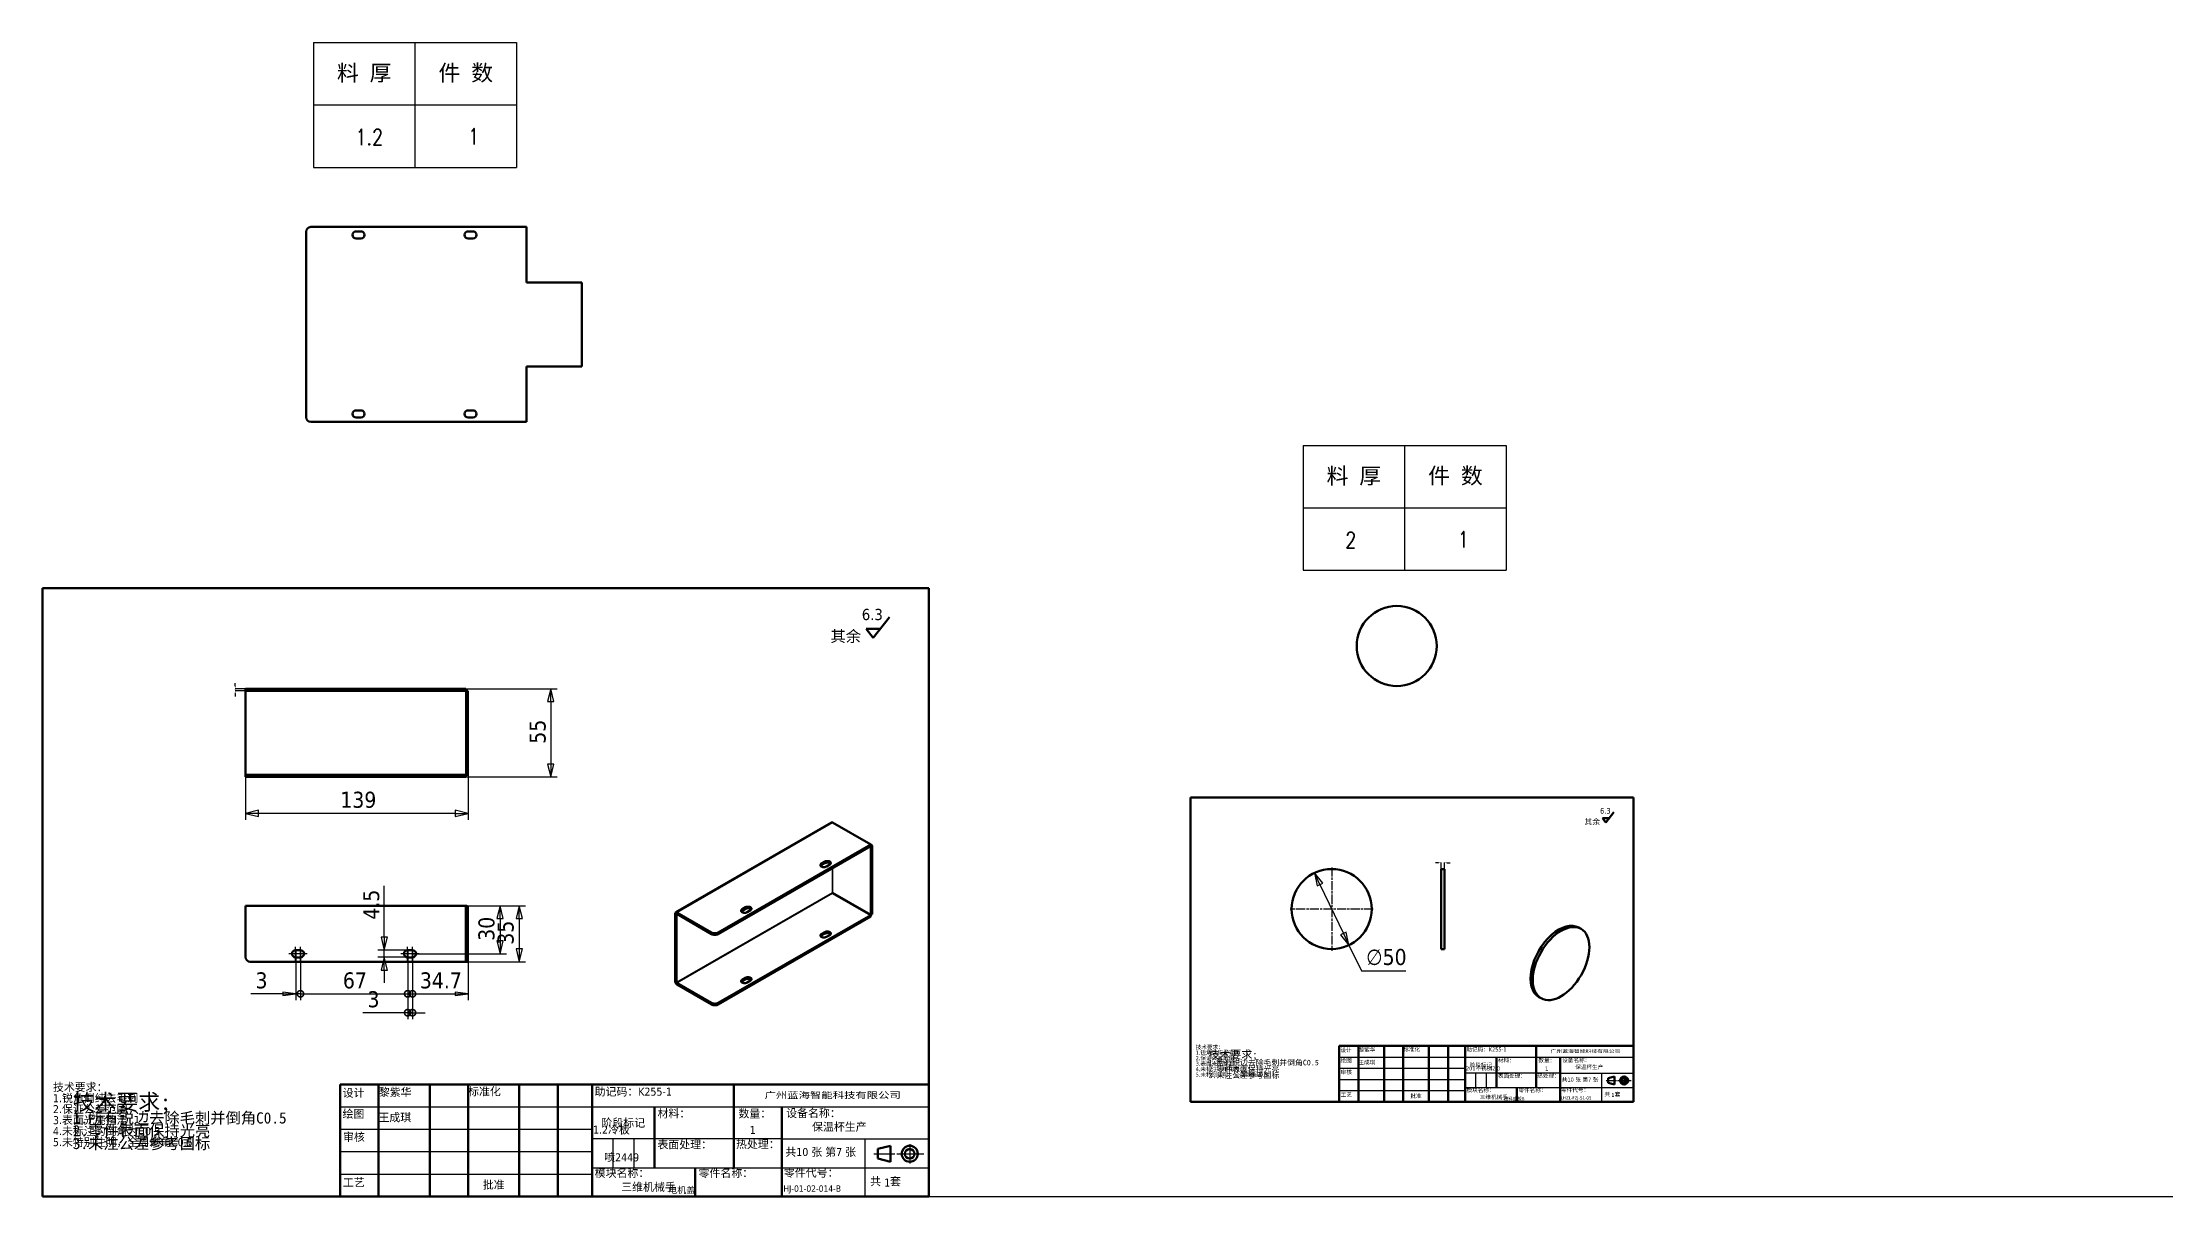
# Model space of a CAD drawing. Header units: millimetres. Extents: x 1472 to 285341, y -86221 to 5170.
# Drawn here: x 1580 to 2907, y -3300 to -2580 of the extents above; entities that cross this region are included whole.
import ezdxf
from ezdxf.enums import TextEntityAlignment as Align

# ---------------------------------------------------------------- set-up
doc = ezdxf.new("R2010")
doc.units = ezdxf.units.MM
doc.linetypes.add('CHAIN', pattern=[0.3543, 0.2362, -0.0295, 0.0591, -0.0295])
for name, color, linetype, lineweight, true_color in [('中心标记 (ISO)', 1, 'Continuous', 25, 0xff0000), ('中心线 (ISO)', 1, 'Continuous', 25, 0xff0000), ('尺寸 (ISO)', 5, 'Continuous', 25, 0x0000ff)]:
    doc.layers.add(name, color=color, linetype=linetype, lineweight=lineweight, true_color=true_color)
for name, color, linetype, lineweight in [('可见 (ISO)', 7, 'Continuous', 50), ('可见窄的 (ISO)', 7, 'Continuous', 35), ('图框 (ISO)', 7, 'Continuous', 70), ('标题 (ISO)', 7, 'Continuous', 50), ('符号 (ISO)', 7, 'Continuous', 25)]:
    doc.layers.add(name, color=color, linetype=linetype, lineweight=lineweight)
doc.styles.add('DIM', font='romans.shx', dxfattribs={"width": 0.8, "bigfont": 'bigfont.shx'})
doc.styles.get("Standard").update_dxf_attribs({"font": 'arial.ttf'})
doc.styles.add('文本样式19', font='tahoma.ttf')
doc.styles.add('文本样式91', font='tahoma.ttf')
doc.styles.add('注释文本 (ISO)', font='tahoma.ttf')
doc.dimstyles.get("Standard").update_dxf_attribs({"dimtxt": 0.18, "dimasz": 0.18, "dimexe": 0.18, "dimexo": 0.0625, "dimgap": 0.09, "dimtad": 0, "dimtih": 1, "dimtoh": 1, "dimdec": 4, "dimzin": 0, "dimdsep": 46, "dimtxsty": 'Standard', "dimcen": 0.09, "dimadec": 0, "dimazin": 0, "dimtfac": 1, "dimtdec": 4, "dimtofl": 0, "dimtmove": 0, "dimatfit": 3, "dimfxl": 0, "dimtolj": 1, "dimtzin": 0, "dimarcsym": 0})
doc.dimstyles.new('默认 (GB)', dxfattribs={"dimscale": 4, "dimtxt": 2.5, "dimasz": 2, "dimexe": 1, "dimexo": 0, "dimgap": 0.75, "dimtad": 1, "dimtoh": 1, "dimrnd": 1e-08, "dimdsep": 46, "dimtxsty": '注释文本 (ISO)', "dimblk": 'Filled-1', "dimcen": 0.09, "dimdle": 10, "dimclrd": 256, "dimclre": 256, "dimclrt": 256, "dimaunit": 1, "dimazin": 2, "dimtfac": 0.8, "dimtdec": 3, "dimtmove": 0, "dimatfit": 3, "dimldrblk": 'Filled-2', "dimfxl": 0, "dimtolj": 1, "dimtzin": 0, "dimlwd": -1, "dimlwe": -1, "dimarcsym": 0})

# ---------------------------------------------------------------- blocks, each defined once
blk = doc.blocks.new('图框 A3-A4')
at = {"layer": '图框 (ISO)'}
for p, q in [((287, 200), (10, 200)), ((10, 200), (10, 10)), ((287, 10), (287, 200)), ((10, 10), (287, 10))]:
    blk.add_line(p, q, dxfattribs=at)
blk = doc.blocks.new('标题栏 GB1')
at = {"layer": '标题 (ISO)'}
for p, q in [((361.15, 211.7), (359.01, 214.46)), ((359.01, 214.46), (363.33, 214.46)), ((361.15, 211.7), (366.21, 218.12)), ((194.57, 65.23), (194.57, 72.23)), ((194.57, 72.23), (378.57, 72.23)), ((206.57, 65.23), (206.57, 72.23)), ((222.57, 65.23), (222.57, 72.23)), ((234.57, 65.23), (234.57, 72.23)), ((250.57, 65.23), (250.57, 72.23)), ((262.57, 65.23), (262.57, 72.23)), ((273.31, 65.23), (273.31, 72.23)), ((317.57, 65.23), (317.57, 72.23)), ((378.57, 72.23), (378.57, 65.23)), ((194.57, 37.23), (194.57, 65.23)), ((206.57, 37.23), (206.57, 65.23)), ((222.57, 44.23), (222.57, 65.23)), ((234.57, 37.23), (234.57, 65.23)), ((250.57, 37.23), (250.57, 65.23)), ((262.57, 37.23), (262.57, 65.23)), ((273.31, 65.23), (273.31, 37.23)), ((317.57, 55.23), (317.57, 65.23)), ((378.57, 65.23), (378.57, 37.23)), ((317.57, 55.23), (317.57, 46.23)), ((366.57, 53.06), (362.57, 52.06)), ((362.57, 52.06), (362.57, 49.06)), ((362.57, 49.06), (366.57, 48.06)), ((366.57, 48.06), (366.57, 53.06)), ((222.57, 44.23), (222.57, 37.23)), ((305.57, 46.23), (305.57, 37.23)), ((378.57, 37.23), (194.57, 37.23))]:
    blk.add_line(p, q, dxfattribs=at)
at = {"layer": '标题 (ISO)', "lineweight": 25}
for p, q in [((194.57, 65.23), (273.31, 65.23)), ((273.31, 65.23), (378.57, 65.23)), ((194.57, 58.23), (273.31, 58.23)), ((332.57, 55.23), (273.31, 55.23)), ((279.81, 55.23), (279.81, 46.23)), ((286.31, 55.23), (286.31, 46.23)), ((332.57, 55.23), (378.57, 55.23)), ((358.57, 55.23), (358.57, 46.23)), ((372.58, 53.56), (372.58, 47.56)), ((194.57, 51.23), (273.31, 51.23)), ((361.32, 50.56), (367.88, 50.56)), ((368.55, 50.56), (370.07, 50.56)), ((370.07, 50.56), (376.97, 50.56)), ((194.57, 44.23), (273.31, 44.23)), ((273.31, 46.23), (378.57, 46.23)), ((358.57, 46.23), (358.57, 37.23))]:
    blk.add_line(p, q, dxfattribs=at)
at = {"layer": '标题 (ISO)', "lineweight": 50}
for p, q in [((292.81, 65.23), (292.81, 46.23)), ((332.57, 65.23), (332.57, 37.23))]:
    blk.add_line(p, q, dxfattribs=at)
at = {"layer": '标题 (ISO)'}
for radius in [2.5, 1.5]:
    blk.add_circle((372.57, 50.56), radius, dxfattribs=at)
at = {"layer": '标题 (ISO)', "style": '注释文本 (ISO)'}
blk.add_text('阶段标记', height=2.5, dxfattribs=at).set_placement((283.06, 60.23), align=Align.MIDDLE_CENTER)
for s, insert, char_height, attachment_point in [('\\fTahoma|b0|i0;\\H3.5000;6.3', (357.6, 220.71), 3.5, 1), ('\\fTahoma|b0|i0;\\H3.5000;其余', (347.8, 213.91), 3.5, 1), ('\\fTahoma|b0|i0;设计', (195.38, 70.83), 2.5, 1), ('\\f仿宋|b0|i0;\\H2.5000;黎紫华', (206.66, 71.05), 2.5, 1), ('\\fTahoma|b0|i0;标准化', (234.57, 71.28), 2.5, 1), ('助记码：K255-1', (274.11, 71.21), 2.5, 1), ('\\fTahoma|b0|i0;\\W1.30;\\H2.0000;广州\\fArial|b0|i0;\\W1.30;\\H2.0000;蓝海\\fTahoma|b0|i0;\\W1.30;\\H2.0000;智能科技有限公司', (348.5, 68.73), 2, 5), ('\\fTahoma|b0|i0;绘图', (195.35, 64.28), 2.5, 1), ('\\fTahoma|b0|i0;材料：', (293.76, 64.39), 2.5, 1), ('\\fTahoma|b0|i0;数量：', (319.04, 64.37), 2.5, 1), ('\\fTahoma|b0|i0;设备名称：', (333.96, 64.5), 2.5, 1), ('保温杯生产', (342.05, 60.22), 2.5, 1), ('\\fTahoma|b0|i0;审核', (195.48, 57.07), 2.5, 1), ('\\fTahoma|b0|i0;热处理：', (318.29, 54.82), 2.5, 1), ('\\fTahoma|b0|i0;批准', (242.57, 40.73), 2.5, 5), ('\\fTahoma|b0|i0;模块名称：', (274.14, 45.81), 2.5, 1), ('三维机械手', (282.42, 41.45), 2.5, 1), ('\\fTahoma|b0|i0;零件名称：', (306.59, 45.8), 2.5, 1), ('\\fTahoma|b0|i0;零件代号：', (333.25, 45.9), 2.5, 1), ('1', (364.63, 42.81), 2.5, 1)]:
    blk.add_mtext(s, dxfattribs=dict(at, insert=insert, char_height=char_height, attachment_point=attachment_point))
at = {"layer": '标题 (ISO)', "insert": (104.85, 72.61), "char_height": 2.5, "attachment_point": 1, "line_spacing_factor": 0.823237, "style": '注释文本 (ISO)'}
blk.add_mtext('\\fTahoma|b0|i0;技术要求：\\P1.锐角倒纯去毛刺\\P2.保证公差范围\\P3.表面光亮整洁\\P4.未标注的倒角为C0.5\\P5.未特别注明，全周倒角C0.5\\P', dxfattribs=at)
at = {"layer": '标题 (ISO)', "char_height": 2.5, "attachment_point": 1, "style": '注释文本 (ISO)'}
for s, insert, width in [('\\f仿宋|b0|i0;\\H2.5000;王成琪', (206.57, 63.16), 11.2281), ('\\fTahoma|b0|i0;表面处理：', (293.74, 54.71), 17.19), ('\\fTahoma|b0|i0;工艺', (195.45, 42.85), 6.876), ('\\fTahoma|b0|i0;  共   套', (358.32, 43.18), 17.7919)]:
    blk.add_mtext(s, dxfattribs=dict(at, insert=insert, width=width))
at = {"layer": '标题 (ISO)', "insert": (333.72, 52.37), "char_height": 2.5, "width": 27.2374, "attachment_point": 1, "line_spacing_factor": 0.987884, "style": '注释文本 (ISO)'}
blk.add_mtext('共10 张 第7 张', dxfattribs=at)
at = {"layer": '标题 (ISO)'}
for tag, p, height, style in [('材料_001', (293.5, 56.7), 2.5, '注释文本 (ISO)'), ('零件代号_001', (306.4, 37.87), 2, '文本样式91'), ('描述_001', (333.1, 38.7), 2, '文本样式91')]:
    blk.add_attdef(tag, p, '', height=height, dxfattribs=dict(at, style=style))
at = {"layer": '标题 (ISO)', "style": '文本样式91'}
blk.add_attdef('热处理', text='', height=2, dxfattribs=at).set_placement((318.2, 50.63), align=Align.TOP_LEFT)
at = {"layer": '标题 (ISO)', "style": '文本样式19'}
for tag, p in [('工程核准人', (256.57, 40.73)), ('工程批准日期', (267.94, 40.73))]:
    blk.add_attdef(tag, text='', height=1, dxfattribs=at).set_placement(p, align=Align.MIDDLE_CENTER)
blk = doc.blocks.new('Filled-1')
at = {"color": 0}
for p, q in [((0, 0), (-1, 0.25)), ((-1, 0.25), (-1, -0.25)), ((-1, 0), (0, 0)), ((-1, -0.25), (0, 0))]:
    blk.add_line(p, q, dxfattribs=at)
at = {"color": 0, "flags": 128}
blk.add_lwpolyline([(-1, -0.25), (0, 0), (-1, 0.25), (-1, -0.25)], dxfattribs=at)
at = {"color": 0}
blk.add_solid([(-1, -0.25), (0, 0), (-1, 0.25), (-1, -0.25)], dxfattribs=at)
blk = doc.blocks.new('*D364')
at = {"layer": 'Defpoints', "color": 0, "transparency": 16777216}
for p in [(1845.1, -2983.1), (1845.1, -3038.1), (1898.1, -3038.1)]:
    blk.add_point(p, dxfattribs=at)
at = {"layer": '尺寸 (ISO)', "transparency": 16777216}
for p, q in [((1845.1, -2983.1), (1902.1, -2983.1)), ((1898.1, -2991.1), (1898.1, -3030.1)), ((1845.1, -3038.1), (1902.1, -3038.1))]:
    blk.add_line(p, q, dxfattribs=at)
at = {"layer": '尺寸 (ISO)', "transparency": 16777216, "xscale": 8, "yscale": 8, "zscale": 8}
for p, rotation in [((1898.1, -2983.1), 90), ((1898.1, -3038.1), 270)]:
    blk.add_blockref('Filled-1', p, dxfattribs=dict(at, rotation=rotation))
at = {"layer": '尺寸 (ISO)', "transparency": 16777216, "insert": (1884.9, -3017.4), "char_height": 10, "attachment_point": 1, "rotation": 90, "style": '注释文本 (ISO)'}
blk.add_mtext('\\A1;55', dxfattribs=at)
blk = doc.blocks.new('Filled-2')
at = {"color": 0}
for p, q in [((0, 0), (-1, 0.125)), ((-1, 0.125), (-1, -0.125)), ((-1, 0), (0, 0)), ((-1, -0.125), (0, 0))]:
    blk.add_line(p, q, dxfattribs=at)
at = {"color": 0, "flags": 128}
blk.add_lwpolyline([(-1, -0.125), (0, 0), (-1, 0.125), (-1, -0.125)], dxfattribs=at)
at = {"color": 0}
blk.add_solid([(-1, -0.125), (0, 0), (-1, 0.125), (-1, -0.125)], dxfattribs=at)
blk = doc.blocks.new('*D365')
at = {"layer": 'Defpoints', "color": 0, "transparency": 16777216}
for p in [(1707.4, -3036.8), (1846.4, -3036.9), (1707.4, -3060.9)]:
    blk.add_point(p, dxfattribs=at)
at = {"layer": '尺寸 (ISO)', "transparency": 16777216}
for p, q in [((1707.4, -3036.8), (1707.4, -3064.9)), ((1846.4, -3036.9), (1846.4, -3064.9)), ((1838.4, -3060.9), (1715.4, -3060.9))]:
    blk.add_line(p, q, dxfattribs=at)
at = {"layer": '尺寸 (ISO)', "transparency": 16777216, "xscale": 8, "yscale": 8, "zscale": 8, "rotation": 180}
blk.add_blockref('Filled-1', (1707.4, -3060.9), dxfattribs=at)
at = {"layer": '尺寸 (ISO)', "transparency": 16777216, "xscale": 8, "yscale": 8, "zscale": 8}
blk.add_blockref('Filled-1', (1846.4, -3060.9), dxfattribs=at)
at = {"layer": '尺寸 (ISO)', "transparency": 16777216, "insert": (1766.6, -3047.4), "char_height": 10, "attachment_point": 1, "style": '注释文本 (ISO)'}
blk.add_mtext('\\A1;139', dxfattribs=at)
blk = doc.blocks.new('*D366')
at = {"layer": 'Defpoints', "color": 0, "transparency": 16777216}
for p in [(1845.1, -3118.6), (1845.1, -3153.6), (1878.4, -3153.6)]:
    blk.add_point(p, dxfattribs=at)
at = {"layer": '尺寸 (ISO)', "transparency": 16777216}
for p, q in [((1845.1, -3118.6), (1882.4, -3118.6)), ((1878.4, -3126.6), (1878.4, -3145.6)), ((1845.1, -3153.6), (1882.4, -3153.6))]:
    blk.add_line(p, q, dxfattribs=at)
at = {"layer": '尺寸 (ISO)', "transparency": 16777216, "xscale": 8, "yscale": 8, "zscale": 8}
for p, rotation in [((1878.4, -3118.6), 90), ((1878.4, -3153.6), 270)]:
    blk.add_blockref('Filled-1', p, dxfattribs=dict(at, rotation=rotation))
at = {"layer": '尺寸 (ISO)', "transparency": 16777216, "insert": (1864.9, -3142.9), "char_height": 10, "attachment_point": 1, "rotation": 90, "style": '注释文本 (ISO)'}
blk.add_mtext('\\A1;35', dxfattribs=at)
blk = doc.blocks.new('_DotSmall')
at = {"color": 0, "linetype": 'ByBlock', "const_width": 0.5}
blk.add_lwpolyline([(-0.0625, 0, 1), (0.0625, 0, 1)], format="xyb", close=True, dxfattribs=at)
blk = doc.blocks.new('*D367')
at = {"layer": 'Defpoints', "color": 0, "transparency": 16777216}
for p in [(1741.7, -3146.3), (1808.7, -3146.3), (1808.7, -3173.6)]:
    blk.add_point(p, dxfattribs=at)
at = {"layer": '尺寸 (ISO)', "transparency": 16777216}
for p, q in [((1741.7, -3146.3), (1741.7, -3177.6)), ((1808.7, -3146.3), (1808.7, -3177.6)), ((1741.7, -3173.6), (1808.7, -3173.6))]:
    blk.add_line(p, q, dxfattribs=at)
at = {"layer": '尺寸 (ISO)', "transparency": 16777216, "xscale": 8, "yscale": 8, "zscale": 8, "rotation": 180}
blk.add_blockref('_DotSmall', (1741.7, -3173.6), dxfattribs=at)
at = {"layer": '尺寸 (ISO)', "transparency": 16777216, "xscale": 8, "yscale": 8, "zscale": 8}
blk.add_blockref('_DotSmall', (1808.7, -3173.6), dxfattribs=at)
at = {"layer": '尺寸 (ISO)', "transparency": 16777216, "insert": (1768.2, -3160.2), "char_height": 10, "attachment_point": 1, "style": '注释文本 (ISO)'}
blk.add_mtext('\\A1;67', dxfattribs=at)
blk = doc.blocks.new('*D368')
at = {"layer": 'Defpoints', "color": 0, "transparency": 16777216}
for p in [(1808.7, -3146.3), (1811.7, -3146.3), (1811.7, -3185.4)]:
    blk.add_point(p, dxfattribs=at)
at = {"layer": '尺寸 (ISO)', "transparency": 16777216}
for p, q in [((1808.7, -3146.3), (1808.7, -3189.4)), ((1811.7, -3146.3), (1811.7, -3189.4)), ((1808.7, -3185.4), (1780.6, -3185.4)), ((1811.7, -3185.4), (1808.7, -3185.4)), ((1811.7, -3185.4), (1819.7, -3185.4))]:
    blk.add_line(p, q, dxfattribs=at)
at = {"layer": '尺寸 (ISO)', "transparency": 16777216, "xscale": 8, "yscale": 8, "zscale": 8}
blk.add_blockref('_DotSmall', (1808.7, -3185.4), dxfattribs=at)
at = {"layer": '尺寸 (ISO)', "transparency": 16777216, "xscale": 8, "yscale": 8, "zscale": 8, "rotation": 180}
blk.add_blockref('_DotSmall', (1811.7, -3185.4), dxfattribs=at)
at = {"layer": '尺寸 (ISO)', "transparency": 16777216, "insert": (1783.6, -3172), "char_height": 10, "attachment_point": 1, "style": '注释文本 (ISO)'}
blk.add_mtext('\\A1;3', dxfattribs=at)
blk = doc.blocks.new('*D369')
at = {"layer": 'Defpoints', "color": 0, "transparency": 16777216}
for p in [(1811.7, -3146.3), (1846.4, -3153.6), (1846.4, -3173.6)]:
    blk.add_point(p, dxfattribs=at)
at = {"layer": '尺寸 (ISO)', "transparency": 16777216}
for p, q in [((1811.7, -3146.3), (1811.7, -3177.6)), ((1846.4, -3153.6), (1846.4, -3177.6)), ((1811.7, -3173.6), (1838.4, -3173.6))]:
    blk.add_line(p, q, dxfattribs=at)
at = {"layer": '尺寸 (ISO)', "transparency": 16777216, "xscale": 8, "yscale": 8, "zscale": 8, "rotation": 180}
blk.add_blockref('_DotSmall', (1811.7, -3173.6), dxfattribs=at)
at = {"layer": '尺寸 (ISO)', "transparency": 16777216, "xscale": 8, "yscale": 8, "zscale": 8}
blk.add_blockref('Filled-2', (1846.4, -3173.6), dxfattribs=at)
at = {"layer": '尺寸 (ISO)', "transparency": 16777216, "insert": (1816.3, -3160.2), "char_height": 10, "attachment_point": 1, "style": '注释文本 (ISO)'}
blk.add_mtext('\\A1;34.7', dxfattribs=at)
blk = doc.blocks.new('*D370')
at = {"layer": 'Defpoints', "color": 0, "transparency": 16777216}
for p in [(1738.7, -3146.3), (1741.7, -3146.3), (1741.7, -3173.6)]:
    blk.add_point(p, dxfattribs=at)
at = {"layer": '尺寸 (ISO)', "transparency": 16777216}
for p, q in [((1738.7, -3146.3), (1738.7, -3177.6)), ((1741.7, -3146.3), (1741.7, -3177.6)), ((1730.7, -3173.6), (1710.6, -3173.6)), ((1741.7, -3173.6), (1738.7, -3173.6)), ((1741.7, -3173.6), (1757.7, -3173.6))]:
    blk.add_line(p, q, dxfattribs=at)
at = {"layer": '尺寸 (ISO)', "transparency": 16777216, "xscale": 8, "yscale": 8, "zscale": 8, "rotation": 180}
blk.add_blockref('_DotSmall', (1741.7, -3173.6), dxfattribs=at)
at = {"layer": '尺寸 (ISO)', "transparency": 16777216, "xscale": 8, "yscale": 8, "zscale": 8}
blk.add_blockref('Filled-2', (1738.7, -3173.6), dxfattribs=at)
at = {"layer": '尺寸 (ISO)', "transparency": 16777216, "insert": (1713.6, -3160.2), "char_height": 10, "attachment_point": 1, "style": '注释文本 (ISO)'}
blk.add_mtext('\\A1;3', dxfattribs=at)
blk = doc.blocks.new('*D371')
at = {"layer": 'Defpoints', "color": 0, "transparency": 16777216}
for p in [(1845.1, -3118.6), (1811.7, -3148.6), (1866.4, -3148.6)]:
    blk.add_point(p, dxfattribs=at)
at = {"layer": '尺寸 (ISO)', "transparency": 16777216}
for p, q in [((1845.1, -3118.6), (1870.4, -3118.6)), ((1866.4, -3126.6), (1866.4, -3140.6)), ((1811.7, -3148.6), (1870.4, -3148.6))]:
    blk.add_line(p, q, dxfattribs=at)
at = {"layer": '尺寸 (ISO)', "transparency": 16777216, "xscale": 8, "yscale": 8, "zscale": 8}
for p, rotation in [((1866.4, -3118.6), 90), ((1866.4, -3148.6), 270)]:
    blk.add_blockref('Filled-1', p, dxfattribs=dict(at, rotation=rotation))
at = {"layer": '尺寸 (ISO)', "transparency": 16777216, "insert": (1852.9, -3140.5), "char_height": 10, "attachment_point": 1, "rotation": 90, "style": '注释文本 (ISO)'}
blk.add_mtext('\\A1;30', dxfattribs=at)
blk = doc.blocks.new('*D372')
at = {"layer": 'Defpoints', "color": 0, "transparency": 16777216}
for p in [(1794.1, -3150.8), (1808.7, -3146.3), (1808.7, -3150.8)]:
    blk.add_point(p, dxfattribs=at)
at = {"layer": '尺寸 (ISO)', "transparency": 16777216}
for p, q in [((1794.1, -3138.3), (1794.1, -3106.1)), ((1808.7, -3146.3), (1790.1, -3146.3)), ((1808.7, -3150.8), (1790.1, -3150.8)), ((1794.1, -3150.8), (1794.1, -3146.3)), ((1794.1, -3158.8), (1794.1, -3166.8))]:
    blk.add_line(p, q, dxfattribs=at)
at = {"layer": '尺寸 (ISO)', "transparency": 16777216, "xscale": 8, "yscale": 8, "zscale": 8}
for p, rotation in [((1794.1, -3146.3), 270), ((1794.1, -3150.8), 90)]:
    blk.add_blockref('Filled-1', p, dxfattribs=dict(at, rotation=rotation))
at = {"layer": '尺寸 (ISO)', "transparency": 16777216, "insert": (1780.9, -3127.3), "char_height": 10, "attachment_point": 1, "rotation": 90, "style": '注释文本 (ISO)'}
blk.add_mtext('\\A1;4.5', dxfattribs=at)
blk = doc.blocks.new('加工')
at = {"layer": '符号 (ISO)', "insert": (-36.68, 11.05), "char_height": 2.5, "width": 80.4946, "attachment_point": 1, "line_spacing_factor": 0.683636, "style": '注释文本 (ISO)'}
blk.add_mtext('{\\fFangSong|b0|i0|c134|p49;\\H2x;技术要求\\fFangSong|b0|i0|c0|p49;;\\P\\H0.7x;1.\\fFangSong|b0|i0|c134|p49;所有锐边去除毛刺并倒角\\fFangSong|b0|i0|c0|p49;C0.5\\H2.12498x; \\H0.47059x;\\P2.\\fFangSong|b0|i0|c134|p49;零件表面保持光亮\\H1.84035x; \\H0.54337x;\\P\\fFangSong|b0|i0|c0|p49;3.\\fFangSong|b0|i0|c134|p49;未注公差参考国标\\H1.80945x; }', dxfattribs=at)
blk = doc.blocks.new('*D373')
at = {"color": 0, "lineweight": -2, "transparency": 16777216}
for p, q in [((1707.3, -2983.1), (1700.8, -2983.1)), ((1707.3, -2984.3), (1700.8, -2984.3)), ((1700.9, -2981.3), (1700.9, -2979.5)), ((1700.9, -2986.1), (1700.9, -2987.9))]:
    blk.add_line(p, q, dxfattribs=at)
at = {"color": 0, "transparency": 16777216}
for points in [[(1700.6, -2981.3), (1701.2, -2981.3), (1700.9, -2983.1)], [(1700.6, -2986.1), (1701.2, -2986.1), (1700.9, -2984.3)]]:
    blk.add_solid(points, dxfattribs=at)
at = {"layer": 'Defpoints', "color": 0, "transparency": 16777216}
for p in [(1700.9, -2984.3), (1707.4, -2983.1), (1707.4, -2984.3)]:
    blk.add_point(p, dxfattribs=at)
at = {"color": 0, "transparency": 16777216, "insert": (1700.9, -2983.7), "char_height": 0.25, "attachment_point": 5}
blk.add_mtext('\\A1;1.2000', dxfattribs=at)
blk = doc.blocks.new('*T31')
at = {"color": 0, "linetype": 'ByBlock', "lineweight": -2, "transparency": 16777216}
for p, q in [((0, 0), (127, 0)), ((0, 0), (0, -78)), ((63.5, 0), (63.5, -78)), ((127, 0), (127, -78)), ((0, -39), (127, -39)), ((0, -78), (127, -78))]:
    blk.add_line(p, q, dxfattribs=at)
at = {"color": 0, "transparency": 16777216, "char_height": 10, "width": 60.5, "attachment_point": 5}
for s, insert in [('{\\fSimSun|b0|i0|c134|p2;料 厚}', (31.75, -19.5)), ('{\\fSimSun|b0|i0|c134|p2;件 数}', (95.25, -19.5))]:
    blk.add_mtext(s, dxfattribs=dict(at, insert=insert))
blk = doc.blocks.new('拆图参数')
blk.add_blockref('*T31', (-63.5, 78))
at = {"style": 'DIM', "width": 0.8}
blk.add_attdef('6', text='', height=10, dxfattribs=at).set_placement((-37.1, 18.9), align=Align.MIDDLE_LEFT)
blk.add_attdef('1', text='', height=10, dxfattribs=at).set_placement((36.6, 19.3), align=Align.MIDDLE_CENTER)
blk = doc.blocks.new('*D378')
at = {"layer": 'Defpoints', "color": 0, "transparency": 16777216}
for p in [(2375.4, -3098.1), (2396.9, -3143.2)]:
    blk.add_point(p, dxfattribs=at)
at = {"layer": '尺寸 (ISO)', "transparency": 16777216}
for p, q in [((2378.8, -3105.3), (2393.5, -3136)), ((2396.9, -3143.2), (2404.7, -3159.3)), ((2404.7, -3159.3), (2432.4, -3159.3))]:
    blk.add_line(p, q, dxfattribs=at)
at = {"layer": '尺寸 (ISO)', "transparency": 16777216, "xscale": 8, "yscale": 8, "zscale": 8}
for p, rotation in [((2375.4, -3098.1), 115.5824070847421), ((2396.9, -3143.2), 295.5824070847421)]:
    blk.add_blockref('Filled-1', p, dxfattribs=dict(at, rotation=rotation))
at = {"layer": '尺寸 (ISO)', "transparency": 16777216, "insert": (2407.7, -3145.6), "char_height": 10, "attachment_point": 1, "style": '注释文本 (ISO)'}
blk.add_mtext('\\A1;∅50', dxfattribs=at)
blk = doc.blocks.new('*D379')
at = {"color": 0, "lineweight": -2, "transparency": 16777216}
for p, q in [((2452.8, -3091.8), (2451, -3091.8)), ((2454.6, -3095.6), (2454.6, -3091.6)), ((2456.6, -3095.6), (2456.6, -3091.6)), ((2458.4, -3091.8), (2460.2, -3091.8))]:
    blk.add_line(p, q, dxfattribs=at)
at = {"color": 0, "transparency": 16777216}
for points in [[(2452.8, -3091.5), (2452.8, -3092.1), (2454.6, -3091.8)], [(2458.4, -3091.5), (2458.4, -3092.1), (2456.6, -3091.8)]]:
    blk.add_solid(points, dxfattribs=at)
at = {"layer": 'Defpoints', "color": 0, "transparency": 16777216}
for p in [(2454.6, -3095.7), (2456.6, -3091.8), (2456.6, -3095.7)]:
    blk.add_point(p, dxfattribs=at)
at = {"color": 0, "transparency": 16777216, "insert": (2455.6, -3091.8), "char_height": 0.25, "attachment_point": 5}
blk.add_mtext('\\A1;2.0000', dxfattribs=at)

msp = doc.modelspace()

# ---------------------------------------------------------------- linework, layer by layer
msp.add_line((2134.45746, -3300.18267), (59424.02574, -3300.18267))
at = {"layer": '中心标记 (ISO)', "linetype": 'CHAIN', "ltscale": 23.990969}
for p, q in [((2386.15054, -3094.66698), (2386.15054, -3146.66698)), ((2412.15054, -3120.66698), (2360.15054, -3120.66698))]:
    msp.add_line(p, q, dxfattribs=at)
at = {"layer": '中心标记 (ISO)', "linetype": 'CHAIN', "ltscale": 4.722531}
for p, q in [((1738.65803, -3152.82057), (1738.65803, -3144.32057)), ((1741.65803, -3152.82057), (1741.65803, -3144.32057)), ((1808.65803, -3152.82057), (1808.65803, -3144.32057)), ((1811.65803, -3152.82057), (1811.65803, -3144.32057))]:
    msp.add_line(p, q, dxfattribs=at)
at = {"layer": '中心线 (ISO)', "linetype": 'CHAIN', "ltscale": 6.389343}
for p, q in [((1745.90803, -3148.57057), (1734.40803, -3148.57057)), ((1815.90803, -3148.57057), (1804.40803, -3148.57057))]:
    msp.add_line(p, q, dxfattribs=at)
at = {"layer": '可见 (ISO)'}
for p, q in [((1745.19673, -2813.47426), (1745.19673, -2697.70134)), ((1748.19673, -2694.70134), (1882.92602, -2694.70134)), ((1776.49673, -2697.45134), (1779.49673, -2697.45134)), ((1779.49673, -2701.95134), (1776.49673, -2701.95134)), ((1846.49673, -2697.45134), (1849.49673, -2697.45134)), ((1849.49673, -2701.95134), (1846.49673, -2701.95134)), ((1882.92602, -2694.70134), (1882.92602, -2728.40134)), ((1882.92602, -2728.40134), (1882.89673, -2728.40134)), ((1882.89673, -2728.40134), (1882.89673, -2729.3878)), ((1882.89673, -2729.3878), (1883.88319, -2729.3878)), ((1883.88319, -2729.3878), (1883.88319, -2729.35851)), ((1883.88319, -2729.35851), (1917.58319, -2729.35851)), ((1917.58319, -2729.35851), (1917.58319, -2781.81709)), ((1883.88319, -2781.7878), (1882.89673, -2781.7878)), ((1882.89673, -2781.7878), (1882.89673, -2782.77426)), ((1882.89673, -2782.77426), (1882.92602, -2782.77426)), ((1882.92602, -2782.77426), (1882.92602, -2816.47426)), ((1883.88319, -2781.81709), (1883.88319, -2781.7878)), ((1917.58319, -2781.81709), (1883.88319, -2781.81709)), ((1776.49673, -2809.22426), (1779.49673, -2809.22426)), ((1846.49673, -2809.22426), (1849.49673, -2809.22426)), ((1882.92602, -2816.47426), (1748.19673, -2816.47426)), ((1779.49673, -2813.72426), (1776.49673, -2813.72426)), ((1849.49673, -2813.72426), (1846.49673, -2813.72426)), ((1707.35803, -2983.13435), (1710.35803, -2983.13435)), ((1707.35803, -2983.13435), (1707.35803, -2984.33435)), ((1710.35803, -2984.33435), (1707.35803, -2984.33435)), ((1707.35803, -2984.33435), (1707.35803, -2984.43435)), ((1707.35803, -3036.83435), (1707.35803, -2984.43435)), ((1845.08732, -2983.13435), (1710.35803, -2983.13435)), ((1845.08732, -2984.33435), (1710.35803, -2984.33435)), ((1845.05803, -2984.43435), (1845.05803, -2984.33435)), ((1845.05803, -2984.43435), (1845.15803, -2984.43435)), ((1845.08732, -2984.33435), (1845.08732, -2983.13435)), ((1845.15803, -3036.86364), (1845.15803, -2984.40506)), ((1845.15803, -2984.40506), (1846.35803, -2984.40506)), ((1846.35803, -3036.86364), (1846.35803, -2984.40506)), ((1707.35803, -3036.93435), (1707.35803, -3036.83435)), ((1707.35803, -3036.93435), (1710.35803, -3036.93435)), ((1707.35803, -3036.93435), (1707.35803, -3038.13435)), ((1710.35803, -3038.13435), (1707.35803, -3038.13435)), ((1710.35803, -3036.93435), (1845.08732, -3036.93435)), ((1710.35803, -3038.13435), (1845.08732, -3038.13435)), ((1845.05803, -3036.83435), (1845.15803, -3036.83435)), ((1845.05803, -3036.83435), (1845.05803, -3036.93435)), ((1845.08732, -3036.93435), (1845.08732, -3038.13435)), ((1845.15803, -3036.86364), (1846.35803, -3036.86364)), ((1976.20004, -3122.70675), (2073.56865, -3066.6359)), ((2074.21739, -3066.69965), (2074.2381, -3066.68772)), ((2074.2381, -3066.68772), (2098.0676, -3080.41022)), ((2098.0676, -3080.41022), (2002.7996, -3135.27141)), ((2098.0676, -3081.39128), (2002.7996, -3136.25247)), ((2067.18168, -3092.2919), (2069.303, -3091.07031)), ((2098.0674, -3081.39139), (2098.1176, -3081.42029)), ((2098.0676, -3081.39128), (2098.0676, -3080.41022)), ((2098.96613, -3080.93166), (2098.0676, -3080.41423)), ((2098.1176, -3081.42029), (2098.96613, -3080.93166)), ((2098.1176, -3124.30765), (2098.1176, -3081.42029)), ((2098.96613, -3123.81902), (2098.96613, -3080.93166)), ((2069.303, -3092.05137), (2067.18168, -3093.27296)), ((2072.48498, -3092.9027), (2070.36366, -3094.12428)), ((2454.6387, -3095.66698), (2454.6387, -3145.66698)), ((2454.6387, -3095.66698), (2456.6387, -3095.66698)), ((2456.6387, -3145.66698), (2456.6387, -3095.66698)), ((2074.21739, -3110.68369), (2074.2381, -3110.67176)), ((2074.2381, -3110.67176), (2098.0676, -3124.39426)), ((2074.2881, -3110.56121), (2074.2881, -3110.58516)), ((2074.2881, -3110.58516), (2098.1176, -3124.30765)), ((1707.35803, -3118.57057), (1845.05803, -3118.57057)), ((1707.35803, -3118.57057), (1707.35803, -3119.87057)), ((1707.35803, -3150.57057), (1707.35803, -3119.87057)), ((1845.05803, -3119.87057), (1845.05803, -3118.57057)), ((1845.05803, -3119.87057), (1845.08732, -3119.87057)), ((1845.08732, -3119.87057), (1845.08732, -3153.57057)), ((1845.15803, -3119.87057), (1845.15803, -3153.57057)), ((1845.15803, -3119.87057), (1846.35803, -3119.87057)), ((1846.35803, -3153.57057), (1846.35803, -3119.87057)), ((1975.92955, -3166.14343), (1975.92955, -3123.30396)), ((1976.77807, -3166.63206), (1976.77807, -3123.79259)), ((1998.55696, -3135.27141), (1976.84879, -3122.7705)), ((1998.55696, -3136.25247), (1976.84879, -3123.75156)), ((2002.7996, -3179.25544), (2098.0676, -3124.39426)), ((2002.7996, -3180.2365), (2098.0676, -3125.37531)), ((2017.6842, -3120.7956), (2019.80552, -3119.57401)), ((2019.80552, -3120.55507), (2017.6842, -3121.77666)), ((2022.9875, -3121.4064), (2020.86618, -3122.62798)), ((2098.0676, -3124.39426), (2098.0676, -3125.37531)), ((2098.1176, -3124.30765), (2098.96613, -3123.81902)), ((2067.18168, -3136.27594), (2069.303, -3135.05435)), ((2069.303, -3136.03541), (2067.18168, -3137.25699)), ((2072.48498, -3136.88673), (2070.36366, -3138.10832)), ((2540.57764, -3132.26489), (2541.99186, -3133.07928)), ((1845.08732, -3153.57057), (1710.35803, -3153.57057)), ((1738.65803, -3146.32057), (1741.65803, -3146.32057)), ((1741.65803, -3150.82057), (1738.65803, -3150.82057)), ((1808.65803, -3146.32057), (1811.65803, -3146.32057)), ((1811.65803, -3150.82057), (1808.65803, -3150.82057)), ((1845.15803, -3153.57057), (1846.35803, -3153.57057)), ((2454.6387, -3145.66698), (2456.6387, -3145.66698)), ((1998.55696, -3179.25544), (1976.84879, -3166.75454)), ((1976.84879, -3167.73559), (1998.55696, -3180.2365)), ((2017.6842, -3164.77964), (2019.80552, -3163.55805)), ((2019.80552, -3164.53911), (2017.6842, -3165.76069)), ((2022.9875, -3165.39043), (2020.86618, -3166.61202)), ((2515.62603, -3175.59406), (2517.04025, -3176.40845))]:
    msp.add_line(p, q, dxfattribs=at)
for centre in [(2426.84743, -2956.37642), (2386.15054, -3120.66698)]:
    msp.add_circle(centre, 25, dxfattribs=at)
for centre, radius, start, end in [((1748.19673, -2697.70134), 3, 90, 180), ((1776.49673, -2699.70134), 2.25, 90, 270), ((1779.49673, -2699.70134), 2.25, 270, 90), ((1846.49673, -2699.70134), 2.25, 90, 270), ((1849.49673, -2699.70134), 2.25, 270, 90), ((1776.49673, -2811.47426), 2.25, 90, 270), ((1779.49673, -2811.47426), 2.25, 270, 90), ((1846.49673, -2811.47426), 2.25, 90, 270), ((1849.49673, -2811.47426), 2.25, 270, 90), ((1748.19673, -2813.47426), 3, 180, 270), ((1845.05803, -3119.87057), 1.3, 0, 90), ((1845.05803, -3119.87057), 0.1, 0, 90), ((1710.35803, -3150.57057), 3, 180, 270), ((1738.65803, -3148.57057), 2.25, 90, 270), ((1741.65803, -3148.57057), 2.25, 270, 90), ((1808.65803, -3148.57057), 2.25, 90, 270), ((1811.65803, -3148.57057), 2.25, 270, 90)]:
    msp.add_arc(centre, radius, start, end, dxfattribs=at)
for centre, major_axis, ratio, start_param, end_param in [((2074.21739, -3067.76246), (-0.64874, 1.12656), 0.5780931159, 5.4997208522, 6.2831853072), ((2070.89399, -3091.9865), (2.25, 0), 0.575861701, 5.4977871438, 8.6393797974), ((2068.77267, -3093.20809), (-2.25, 0), 0.575861701, 5.4977871438, 8.6393797974), ((2068.77267, -3094.18915), (-2.25, 0), 0.575861701, 5.4977871438, 5.8949183495), ((2070.89399, -3092.96756), (2.25, 0), 0.575861701, 0.3882669577, 2.3561944902), ((2074.21739, -3110.60193), (0.1, 0), 0.575861701, 0.7853981634, 2.3561944902), ((2074.21739, -3110.60193), (0.0499, -0.08666), 0.5780931159, 3.9289245254, 5.4997208522), ((1976.84879, -3123.83331), (-0.64874, 1.12656), 0.5780931159, 5.4997208522, 7.070517179), ((1976.84879, -3123.83331), (-0.0499, 0.08666), 0.5780931159, 5.4997208522, 7.070517179), ((2019.27519, -3121.71179), (-2.25, 0), 0.575861701, 5.4977871438, 8.6393797974), ((2019.27519, -3122.69285), (-2.25, 0), 0.575861701, 5.4977871438, 5.8949183495), ((2021.39651, -3120.4902), (2.25, 0), 0.575861701, 5.4977871438, 8.6393797974), ((2021.39651, -3121.47126), (2.25, 0), 0.575861701, 0.3882669577, 2.3561944902), ((2528.10184, -3153.92947), (-12.47581, -21.66459), 0.5780931159, 3.1415926536, 6.2831853072), ((2000.67828, -3134.04982), (-3, 0), 0.575861701, 0.7853981634, 2.3561944902), ((2000.67828, -3135.03088), (3, 0), 0.575861701, 3.926990817, 5.4977871438), ((2068.77267, -3137.19213), (-2.25, 0), 0.575861701, 5.4977871438, 8.6393797974), ((2068.77267, -3138.17318), (-2.25, 0), 0.575861701, 5.4977871438, 5.8949183495), ((2070.89399, -3135.97054), (2.25, 0), 0.575861701, 5.4977871438, 8.6393797974), ((2070.89399, -3136.9516), (2.25, 0), 0.575861701, 0.3882669577, 2.3561944902), ((1976.84879, -3166.67278), (0.64874, -1.12656), 0.5780931159, 3.9289245254, 5.4997208522), ((1976.84879, -3166.67278), (-0.0499, 0.08666), 0.5780931159, 0.7873318718, 2.3581281986), ((2019.27519, -3165.69583), (-2.25, 0), 0.575861701, 5.4977871438, 8.6393797974), ((2019.27519, -3166.67688), (-2.25, 0), 0.575861701, 5.4977871438, 5.8949183495), ((2021.39651, -3164.47424), (2.25, 0), 0.575861701, 5.4977871438, 8.6393797974), ((2021.39651, -3165.4553), (2.25, 0), 0.575861701, 0.3882669577, 2.3561944902), ((2000.67828, -3178.03386), (-3, 0), 0.575861701, 0.7853981634, 2.3561944902), ((2000.67828, -3179.01491), (3, 0), 0.575861701, 3.926990817, 5.4977871438)]:
    msp.add_ellipse(centre, major_axis=major_axis, ratio=ratio, start_param=start_param, end_param=end_param, dxfattribs=at)
msp.add_ellipse((2529.51605, -3154.74386), major_axis=(12.47581, 21.66459), ratio=0.5780931159, dxfattribs=at)
at = {"layer": '可见窄的 (ISO)'}
for p, q in [((2074.21739, -3066.69965), (1976.84879, -3122.7705)), ((2069.303, -3091.07031), (2069.303, -3092.05137)), ((2067.18168, -3092.2919), (2067.18168, -3093.27296)), ((2074.14668, -3110.56121), (2074.14668, -3095.16642)), ((2074.2881, -3095.08498), (2074.2881, -3110.56121)), ((1976.77807, -3166.63206), (2074.14668, -3110.56121)), ((2074.21739, -3110.68369), (1976.84879, -3166.75454)), ((1976.77807, -3123.79259), (1975.92955, -3123.30396)), ((1976.84906, -3123.75172), (1976.77807, -3123.79259)), ((1976.84879, -3122.7705), (1976.84879, -3123.75156)), ((2017.6842, -3120.7956), (2017.6842, -3121.77666)), ((2019.80552, -3119.57401), (2019.80552, -3120.55507)), ((1998.55696, -3135.27141), (1998.55696, -3136.25247)), ((2002.7996, -3136.25247), (2002.7996, -3135.27141)), ((2067.18168, -3136.27594), (2067.18168, -3137.25699)), ((2069.303, -3135.05435), (2069.303, -3136.03541)), ((1975.92955, -3166.14343), (1976.77807, -3166.63206)), ((1976.84879, -3166.75454), (1976.84879, -3167.73559)), ((2017.6842, -3164.77964), (2017.6842, -3165.76069)), ((2019.80552, -3163.55805), (2019.80552, -3164.53911)), ((1998.55696, -3179.25544), (1998.55696, -3180.2365)), ((2002.7996, -3180.2365), (2002.7996, -3179.25544))]:
    msp.add_line(p, q, dxfattribs=at)

# ---------------------------------------------------------------- block references
for p, values in [((1813.26219, -2657.50293), {'1': '1', '6': '1.2'}), ((2431.75623, -2909.13165), {'1': '1', '6': '2'})]:
    msp.add_blockref('拆图参数', p).add_auto_attribs(values)
at = {"xscale": 2, "yscale": 2, "zscale": 2}
for name, p in [('图框 A3-A4', (1560.45746, -3320.18267)), ('加工', (1672.77267, -3258.30416))]:
    msp.add_blockref(name, p, dxfattribs=at)
ref = msp.add_blockref('标题栏 GB1', (1377.31518, -3374.63307), dxfattribs=dict(xscale=2, yscale=2, zscale=2))
ref.add_attrib('零件代号_001', '电机盖', (1971.56361, -3298.19548), dxfattribs={"layer": '标题 (ISO)', "height": 4, "style": '文本样式91'})
ref.add_attrib('描述_001', 'HJ-01-02-014-B', (2043.51525, -3297.23644), dxfattribs={"layer": '标题 (ISO)', "height": 4.0000001, "style": '文本样式91'})
ref.add_attrib('材料_001', '1.2冷板', (1924.53829, -3260.93336), dxfattribs={"layer": '标题 (ISO)', "height": 5, "style": '注释文本 (ISO)'})
for name, p in [('图框 A3-A4', (2287.87299, -3251.07008)), ('加工', (2345.89879, -3220.13083))]:
    msp.add_blockref(name, p)
ref = msp.add_blockref('标题栏 GB1', (2196.30185, -3278.29529))
ref.add_attrib('零件代号_001', '接料座板B', (2493.77243, -3240.07649), dxfattribs={"layer": '标题 (ISO)', "height": 2, "style": '文本样式91'})
ref.add_attrib('描述_001', 'LHZL-FZJ-S1-05', (2529.40188, -3239.59563), dxfattribs={"layer": '标题 (ISO)', "height": 2, "style": '文本样式91'})
ref.add_attrib('材料_001', '201不锈钢2.0', (2470.10985, -3221.41749), dxfattribs={"layer": '标题 (ISO)', "height": 2.5, "style": '注释文本 (ISO)'})

# ---------------------------------------------------------------- texts
at = {"layer": '符号 (ISO)', "attachment_point": 1, "style": '注释文本 (ISO)'}
for insert, char_height in [((2519.57817, -3219.03091), 2.5), ((2022.45746, -3256.18267), 5)]:
    msp.add_mtext('{1}', dxfattribs=dict(at, insert=insert, char_height=char_height))
at = {"layer": '符号 (ISO)', "insert": (1931.52453, -3273.23417), "char_height": 5, "width": 52, "attachment_point": 1, "style": '注释文本 (ISO)'}
msp.add_mtext('{喷2449}', dxfattribs=at)

# ---------------------------------------------------------------- dimensions: what is measured, and where the dimension line sits
dim = msp.add_linear_dim(base=(1700.94142, -2984.33435), p1=(1707.35803, -2983.13435), p2=(1707.35803, -2984.33435), angle=90, dimstyle='Standard', override={"dimtxt": 0.25, "dimasz": 1.8})
dim.commit()
dim.dimension.update_dxf_attribs({"geometry": '*D373', "text_midpoint": (1700.94142, -2983.73435)})
dim = msp.add_linear_dim(base=(2456.6387, -3091.79335), p1=(2454.6387, -3095.66698), p2=(2456.6387, -3095.66698), dimstyle='Standard', override={"dimtxt": 0.25, "dimasz": 1.8})
dim.commit()
dim.dimension.update_dxf_attribs({"geometry": '*D379', "text_midpoint": (2455.6387, -3091.79335)})
at = {"layer": '尺寸 (ISO)'}
for base, p1, p2, angle, override, picture, middle in [((1898.13119, -3038.13435), (1845.08732, -2983.13435), (1845.08732, -3038.13435), 90, {"dimtoh": 0, "dimdec": 2, "dimtp": 0, "dimtm": 0, "dimtdec": 2, "dimtofl": 0, "dimatfit": 1}, '*D364', (1898.13119, -3010.63435)), ((1794.07673, -3150.82057), (1808.65803, -3146.32057), (1808.65803, -3150.82057), 270, {"dimtoh": 0, "dimdec": 2, "dimtp": 0, "dimtm": 0, "dimtdec": 2, "dimtofl": 1, "dimatfit": 1}, '*D372', (1794.07673, -3118.22386)), ((1866.35803, -3148.57057), (1845.05803, -3118.57057), (1811.65803, -3148.57057), 270, {"dimtoh": 0, "dimdec": 2, "dimtp": 0, "dimtm": 0, "dimtdec": 2, "dimtofl": 0, "dimatfit": 1}, '*D371', (1866.35803, -3133.55057)), ((1878.35803, -3153.57057), (1845.05803, -3118.57057), (1845.08732, -3153.57057), 270, {"dimtoh": 0, "dimdec": 2, "dimtp": 0, "dimtm": 0, "dimtdec": 2, "dimtofl": 0, "dimatfit": 1}, '*D366', (1878.35803, -3136.05057)), ((1741.65803, -3173.57057), (1738.65803, -3146.32057), (1741.65803, -3146.32057), 180, {"dimtoh": 0, "dimdec": 2, "dimblk1": 'Filled-2', "dimblk2": 'DotSmall', "dimsah": 1, "dimdle": 0, "dimtp": 0, "dimtm": 0, "dimtdec": 2, "dimtofl": 1, "dimatfit": 1}, '*D370', (1716.61908, -3173.57057)), ((1808.65803, -3173.57057), (1741.65803, -3146.32057), (1808.65803, -3146.32057), 180, {"dimtoh": 0, "dimdec": 2, "dimblk1": 'DotSmall', "dimblk2": 'DotSmall', "dimsah": 1, "dimdle": 0, "dimtp": 0, "dimtm": 0, "dimtdec": 2, "dimtofl": 0, "dimatfit": 1}, '*D367', (1775.15803, -3173.57057)), ((1811.65803, -3185.43371), (1808.65803, -3146.32057), (1811.65803, -3146.32057), 180, {"dimtoh": 0, "dimdec": 2, "dimblk1": 'DotSmall', "dimblk2": 'DotSmall', "dimsah": 1, "dimdle": 0, "dimtp": 0, "dimtm": 0, "dimtdec": 2, "dimtofl": 1, "dimatfit": 1}, '*D368', (1786.61908, -3185.43371)), ((1846.35803, -3173.57057), (1811.65803, -3146.32057), (1846.35803, -3153.57057), 180, {"dimtoh": 0, "dimdec": 2, "dimblk1": 'DotSmall', "dimblk2": 'Filled-2', "dimsah": 1, "dimdle": 0, "dimtp": 0, "dimtm": 0, "dimtdec": 2, "dimtofl": 0, "dimatfit": 1}, '*D369', (1829.04803, -3173.57057))]:
    dim = msp.add_linear_dim(base=base, p1=p1, p2=p2, angle=angle, dimstyle='默认 (GB)', override=override, dxfattribs=at)
    dim.commit()
    dim.dimension.update_dxf_attribs({"geometry": picture, "text_midpoint": middle, "dimtype": 160})
dim = msp.add_linear_dim(base=(1707.35803, -3060.85304), p1=(1846.35803, -3036.86364), p2=(1707.35803, -3036.83435), dimstyle='默认 (GB)', override={"dimtoh": 0, "dimdec": 2, "dimtp": 0, "dimtm": 0, "dimtdec": 2, "dimtofl": 0, "dimatfit": 1}, dxfattribs=at)
dim.commit()
dim.dimension.update_dxf_attribs({"geometry": '*D365', "text_midpoint": (1776.85803, -3060.85304), "dimtype": 160})
dim = msp.add_diameter_dim_2p(p1=(2375.35532, -3098.11785), p2=(2396.94577, -3143.21611), dimstyle='默认 (GB)', override={"dimtih": 1, "dimdec": 2, "dimlfac": 1, "dimtp": 0, "dimtm": 0, "dimtdec": 2, "dimatfit": 2}, dxfattribs=at)
dim.commit()
dim.dimension.update_dxf_attribs({"geometry": '*D378', "text_midpoint": (2420.03848, -3159.327), "dimtype": 163})

doc.saveas('drawing.dxf')
